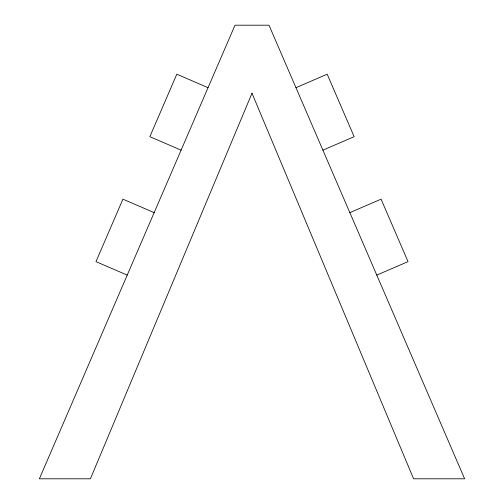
<?xml version="1.0" encoding="UTF-8"?>
<svg xmlns="http://www.w3.org/2000/svg" width="504" height="504" viewBox="0 0 504 504"><rect width="100%" height="100%" fill="white"/><g stroke="black" fill="none" stroke-linecap="round" stroke-linejoin="round"><path stroke-width="0.76" d="M295.955 87.677L327.191 74.208L354.136 136.685L322.9 150.154M349.839 212.631L381.081 199.162L408.026 261.639L376.784 275.108M208.045 87.677L176.809 74.208L149.864 136.685L181.1 150.154M154.161 212.631L122.919 199.162L95.974 261.639L127.216 275.108M252 93.24L90.405 478.8L39.375 478.8L234.99 25.2L269.01 25.2L464.625 478.8L413.595 478.8L252 93.24"/></g></svg>
